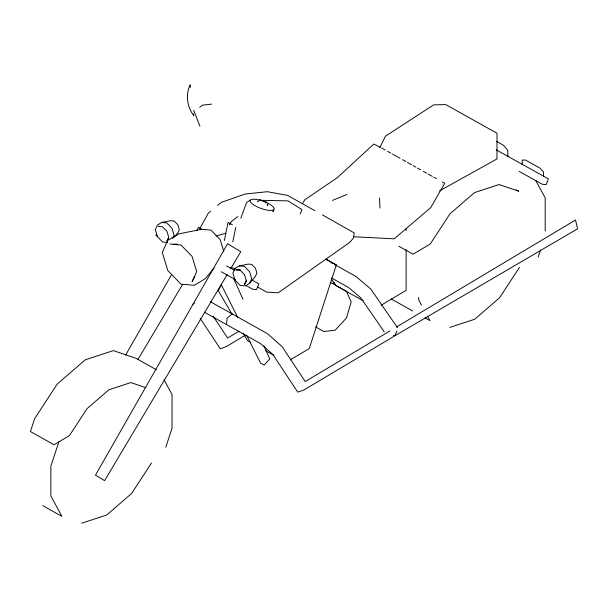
<?xml version="1.0" encoding="UTF-8"?>
<svg xmlns="http://www.w3.org/2000/svg" width="608" height="608" viewBox="0 0 608 608"><rect width="100%" height="100%" fill="white"/><g stroke="black" fill="none" stroke-linecap="round" stroke-linejoin="round"><path stroke-width="0.91" d="M379.916 208.096L379.567 198.033M226.533 324.581L227.088 318.197L232.165 313.918M273.205 210.794L273.03 211.774L273.889 209.433M224.344 240.548L227.856 223.273M232.78 241.87L235.722 227.384M230.219 223.562L229.459 224.755L231.314 221.646L237.736 216.554M325.911 259.137L336.33 264.989L309.267 348.551L290.229 359.898M59.022 441.378L50.867 466.093L50.867 496.014L61.932 516.374L42.704 505.62M165.779 447.252L172.026 428.298L172.026 394.493L163.993 379.704M538.194 256.979L540.527 249.903M240.844 218.204L246.567 202.555L250.306 200.1M258.164 200.587L257.731 201.757L258.134 201.484M267.87 204.394L267.444 205.565L267.246 204.653M300.299 213.864L301.887 209.517L287.964 200.86L259.722 200.29M156.53 233.829L155.899 235.494L157.556 236.413M396.91 331.056L395.101 335.418L393.399 335.646M172.672 238.404L174.093 235.296L171.965 228.258L166.82 222.954L161.675 222.498L157.442 225.021L155.314 229.68L157.442 236.717L162.587 242.022L167.732 242.478M246.696 280.402L244.484 284.453L246.27 280.554L244.484 274.656L240.183 270.218L235.874 269.838L240.479 269.868M249.554 283.351L251.689 278.692L249.554 271.654L244.408 266.35L239.263 265.894L235.03 268.417L232.902 273.076L235.03 280.113L240.183 285.418L245.328 285.874L249.554 283.351L255.413 276.321L256.903 273.06L255.413 268.128L251.811 264.419L248.208 264.1L239.263 265.894M379.787 147.729L385.487 136.162L433.671 104.857L445.778 104.599L497.025 133.258L496.956 158.939L439.485 190.935M194.91 276.26L192.098 281.656L196.688 271.616L192.098 256.447L181.009 245.024L169.921 244.044M199.736 228.692L208.4 213.013L210.543 211.234M125.628 355.118L171.684 274.413M196.597 230.766L198.474 227.476L201.75 229.3M221.456 284.84L218.188 290.578L232.112 314.344M138.031 359.313L182.613 284.362M227.21 274.535L104.606 480.654L95.494 475.129L227.567 243.724L240.776 251.727L230.599 268.835M168.348 238.655L166.896 241.057L168.682 237.158L166.896 231.26L162.587 226.822L158.278 226.442M302.389 203.741L304.813 199.789L337.334 177.658L373.836 144.035L380.129 147.204M151.498 462.992L131.571 493.521L106.712 514.991L81.86 523.146M519.513 267.246L499.578 297.783L474.726 319.246L449.874 327.408M174.306 237.143L177.825 232.925L179.314 229.664L177.825 224.74L174.222 221.023L170.62 220.704L161.675 222.498M214.183 267.968L205.139 278.821L194.256 285.312L181.009 284.141L167.77 270.499L162.283 252.373L167.77 240.388L178.653 233.905L201.674 229.292L210.946 230.105L220.21 239.658L223.774 251.438M217.694 205.329L221.274 202.373L244.994 194.051L267.353 191.695L287.546 195.388L314.898 210.687M199.698 107.304L202.403 105.192L211.637 104.112M192.85 304.205L194.408 303.187M239.005 331.238L227.612 338.048L213.188 316.228M389.88 330.965L305.208 381.573L282.051 346.545L267.368 333.61L210.383 301.735M396.393 327.074L575.525 220.02L577.6 228.798L395.93 335.152L303.878 390.009L297.745 392.13L272.832 354.434L260.52 343.588L204.394 312.2M245.168 335.342L226.45 346.499L220.332 348.832L200.093 318.204M381.148 305.239L406.114 290.358L406.114 249.531M332.34 283.526L333.982 282.568M332.508 200.397L346.978 194.416M216.03 235.904L225.895 233.305M173.386 244.104L177.711 244.188M353.605 236.763L394.227 238.822L430.73 207.609L444.737 183.297L442.252 181.906M259.472 199.667L266.676 202.168M261.379 200.397L267.094 202.905M145.76 387.646L130.834 382.569L108.923 389.758L87.02 408.682L69.449 435.594L54.044 444.775L30.4 431.551L34.679 418.585L57.198 384.089L85.28 359.822L113.362 350.611L135.888 358.264L156.271 369.664M230.698 267.163L235.083 268.979M228.038 222.368L232.4 224.762M226.518 265.916L234.794 270.507M252.183 280.166L258.803 283.837L256.584 289.651L252.761 289.271L246.134 285.593M221.297 271.806L235.372 279.619M496.166 149.819L548.363 178.836L546.174 184.665L542.344 184.285L519.148 171.388M496.508 141.337L503.105 145.031L507.817 150.343L507.817 156.651M516.268 189.848L518.73 191.224L499.054 184.543L474.521 192.592L449.988 213.788L430.312 243.922L413.052 254.212L398.863 246.27M381.74 148.063L385.062 149.918M387.547 151.308L390.86 153.163M392.517 154.09L399.98 158.262M402.466 159.653L405.779 161.508M407.436 162.435L411.586 164.753M413.242 165.68L415.728 167.071M417.384 167.998L420.698 169.852M423.191 171.243L426.504 173.098M428.161 174.025L432.303 176.343M433.96 177.27L436.453 178.661M322.362 214.86L354.206 232.932L353.408 238.176L349.646 242.44L278.168 292.843L266.73 292.114L257.61 287.014M326.42 259.449L336.33 264.989M331.216 262.641L332.872 263.568M334.529 264.495L356.052 276.534L370.774 289.02L397.457 327.659M391.271 298.999L412.665 310.969M425.007 317.87L429.947 320.629L427.736 316.563M331.527 277.993L348.642 287.561L360.81 297.89L384.241 331.824M330.782 282.553L346.492 291.331L351.188 301.842L346.492 317.954L335.145 330.228L323.798 331.482L315.537 326.853M363.234 300.8L336.262 285.722L331.839 279.672M250.77 342.41L247.471 340.564L243.147 333.184M265.628 350.717L273.881 355.33M535.716 180.439L545.194 197.896L545.194 231.025M421.542 305.155L418.882 300.268L418.555 297.487M221.069 284.202L237.622 317.262M246.529 335.069L260.536 363.044L264.199 365.089L269.762 358.895L263.94 345.937M233.647 278.548L242.972 299.28M193.724 110.36L199.941 126.251M193.45 113.78L193.808 115.619C187.203 107.312 185.25 94.422 190.236 84.854L190.236 87.506M543.506 176.624L543.506 172.003L540.162 168.226L525.532 160.048L522.181 160.079L522.181 164.7M406.114 228.646L406.114 230.546M269.937 204.372A12.631 3.762 20.1 0 1 269.716 210.406A12.631 3.762 20.1 0 1 251.75 203.361A12.631 3.762 20.1 0 1 258.21 199.774M258.955 199.941A12.631 3.762 20.1 0 1 260.49 200.336M267.33 202.943A12.631 3.762 20.1 0 1 269.336 204.014"/></g></svg>
